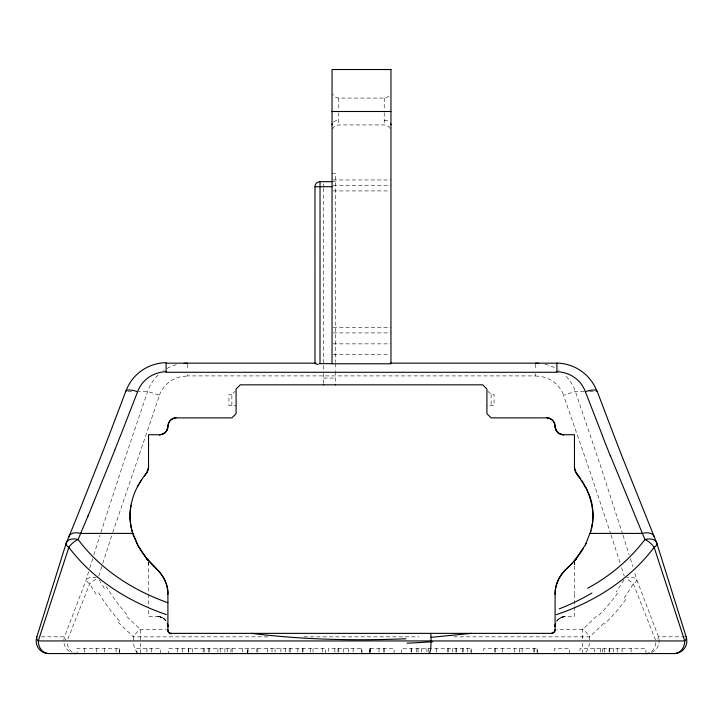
<?xml version="1.0" encoding="UTF-8"?>
<svg xmlns="http://www.w3.org/2000/svg" width="723" height="723" viewBox="0 0 723 723"><rect width="100%" height="100%" fill="white"/><g stroke="black" fill="none" stroke-linecap="round" stroke-linejoin="round"><path stroke-width="0.54" stroke-dasharray="3.62 2.71" d="M133.439 639.918L133.439 636.846A12.625 5.513 -48.4 0 1 140.307 629.39L166.182 629.39M140.307 639.918L140.307 629.39L125.666 615.463M574.595 562.639L574.46 564.32L575.02 560.985L574.46 564.32L574.541 563.036A10.104 10.104 0 0 0 574.46 564.32L574.46 593.384M574.46 564.32L574.595 562.63M88.631 571.766L86.2 579.71L64.51 636.809A12.625 12.58 90 0 0 70.953 652.327M89.742 568.133L92.689 558.608M93.827 554.921L100 535.264M98.744 576.095L102.079 565.558M100.886 532.471L123.082 464.049L147.619 391.486A42.088 42.061 -16 0 1 158.364 374.803M102.756 563.434L111.884 535.092M112.77 532.381L159.503 395.219L147.754 391.505L138.87 391.486M67.899 638.969L89.661 583.841A12.625 5.061 -29.2 0 1 96.927 578.734M623.877 579.954L616.213 592.01M556.927 621.202L559.069 618.599L562.584 616.873L574.46 616.529L574.46 594.315M332.517 129.182L334.008 126.905L336.294 125.404L338.771 124.934L384.229 124.934L386.706 125.404L388.992 126.905L390.483 129.182M624.311 598.12L633.339 583.841A12.625 3.805 -20.6 0 0 636.8 579.71L634.369 571.766M558.409 619.15L556.746 621.111A10.104 10.104 0 0 1 565.196 616.529L560.822 617.523M557.713 619.846L562.584 616.873M596.466 616.376L582.693 629.39L556.818 629.39M603.822 623.353L589.561 636.846L454.044 636.846M231.875 405.44L231.875 394.505L235.147 391.233M388.992 96.096L386.706 97.587L384.229 98.066L338.771 98.066L336.294 97.587L334.008 96.096L332.517 93.818M561.482 617.243L565.196 616.529M332.038 173.24L335.409 173.24L335.409 362.286M333.095 179.973L390.962 179.973M333.158 181.654L335.409 181.654M333.149 185.314L390.962 185.314M333.149 190.917L389.851 190.917M333.149 327.311L390.962 327.311M333.149 332.923L390.962 332.923M333.095 343.859L390.962 343.859M333.149 354.659L389.851 354.659M323.624 378.093L335.409 378.093M127.926 391.486L133.393 391.486M584.13 391.486L575.246 391.505L563.497 395.219L588.034 465.865L610.818 534.189M589.606 391.486L597.261 391.486M231.875 394.505L228.929 394.505L228.929 405.44L236.087 405.44M487.853 391.233L491.125 394.505L494.071 394.505L494.071 405.44L486.913 405.44M160.416 616.873L162.178 617.523L157.804 616.529A10.104 10.104 0 0 1 166.254 621.102L163.633 618.382L160.307 616.846L148.54 616.529L148.54 606.534M41.265 636.809L64.51 636.809A12.625 4.582 21 0 0 65.929 639.828M267.826 636.846L133.439 636.846L118.274 622.404M303.94 636.846L419.06 636.846M685.052 636.809L658.49 636.809A12.634 4.582 -21 0 1 657.071 639.828M157.804 616.529L161.518 617.243L165.287 619.846M163.018 617.984L166.073 621.202M96.141 594.333L89.661 583.841A12.625 3.805 20.6 0 1 86.2 579.71A12.625 5.459 16.9 0 1 96.141 577.785M104.329 588.332L99.982 581.4M99.214 580.117L99.602 580.759M655.562 640.108L633.339 583.841A12.625 5.061 29.2 0 0 626.073 578.734M611.116 535.101L620.244 563.434M621.59 567.672L624.256 576.095M623 535.264L629.173 554.921M622.702 534.333L599.918 464.049L575.381 391.486A42.088 42.07 74.7 0 0 564.943 375.083M630.311 558.608L632.806 566.669M148.405 562.63L148.54 564.32L147.971 560.976L148.54 564.32L148.54 593.384M148.405 562.639L148.54 564.274A10.104 10.104 0 0 0 148.468 563.063L148.54 564.22M645.946 653.565L645.946 648.522L579.973 648.522L579.973 653.565M631.062 648.522L631.062 652.562M622.051 648.522L622.051 653.565M617.189 648.522L617.189 652.562M613.664 648.522L613.664 653.565M609.381 648.522L609.381 653.565M609.091 648.522L609.091 653.565M604.527 648.522L604.527 653.565M602.304 648.522L602.304 653.565M600.479 648.522L600.479 653.565M594.604 648.522L594.604 653.565M589.561 639.918L589.561 636.846A12.625 5.513 48.4 0 0 582.693 629.39L582.693 639.918M582.693 643.244L582.693 652.679M569.489 653.565L569.489 648.522L554.342 648.522L554.342 653.565M537.225 653.565L537.225 648.522L483.678 648.522L483.678 653.565M537.09 648.522L537.09 653.565M535.571 364.067L535.571 370.068M535.571 373.601L535.571 375.915L187.429 375.915L187.429 373.601M534.731 648.522L534.731 653.565M533.827 648.522L533.827 653.565M522.078 648.522L522.078 653.565M519.584 648.522L519.584 653.565M514.505 648.522L514.505 652.562M502.358 648.522L502.358 653.565M495.553 648.522L495.553 653.565M494.785 648.522L494.785 653.565M491.125 394.505L491.125 405.44M471.17 653.565L471.17 648.522L401.636 648.522L401.636 653.565M471.035 648.522L471.035 653.565M467.772 648.522L467.772 653.565M463.091 648.522L463.091 653.565M462.828 648.522L462.828 653.565M456.168 648.522L456.168 653.565M456.023 648.522L456.023 653.565M452.643 648.522L452.643 653.565M448.45 648.522L448.45 652.562M447.293 648.522L447.293 653.565M436.303 648.522L436.303 653.565M428.73 648.522L428.73 652.562M426.913 648.522L426.913 653.565M421.563 648.522L421.563 653.565M418.039 648.522L418.039 653.565M416.782 648.522L416.782 653.565M411.378 648.522L411.378 653.565M411.116 648.522L411.116 653.565M394.134 653.565L394.134 648.522L369.706 648.522L369.706 653.565M384.519 648.522L384.519 653.565M384.229 98.03L384.229 110.258M384.229 112.761L384.229 124.962M383.687 648.522L383.687 653.565M378.988 648.522L378.988 653.565M370.275 648.522L370.275 653.565M369.968 648.522L369.968 653.565M369.842 648.522L369.842 653.565M361.979 653.565L361.979 648.522L328.332 648.522L328.332 653.565M361.5 648.522L361.5 653.565M353.104 648.522L353.104 653.565M348.396 648.522L348.396 653.565M343.479 648.522L343.479 653.565M338.771 98.03L338.771 110.258M338.771 112.761L338.771 124.962M338.78 648.522L338.78 653.565M337.948 648.522L337.948 653.565M335.409 363.38L335.409 370.185M335.409 371.279L335.409 383.696M334.866 648.522L334.866 653.565M325.721 653.565L325.721 648.522L168.757 648.522L168.757 653.565M323.624 183.913L323.624 187.302M323.624 188.432L323.624 364.546M323.624 365.63L323.624 372.444M323.624 373.538L323.624 384.826M322.322 648.522L322.322 653.565M313.032 648.522L313.032 653.565M310.565 648.522L310.565 653.565M303 648.522L303 652.562M302.585 648.522L302.585 653.565M297.885 648.522L297.885 653.565M290.194 648.522L290.194 653.565M289.137 648.522L289.137 653.565M285.495 648.522L285.495 653.565M280.876 648.522L280.876 653.565M275.047 648.522L275.047 653.565M272.002 648.522L272.002 653.565M267.293 648.522L267.293 653.565M257.84 648.522L257.84 653.565M256.846 648.522L256.846 653.565M248.079 648.522L248.079 653.565M242.693 648.522L242.693 653.565M232.146 648.522L232.146 653.565M230.971 648.522L230.971 653.565M227.185 648.522L227.185 653.565M224.934 648.522L224.934 653.565M220.226 648.522L220.226 653.565M217.912 648.522L217.912 653.565M209.787 648.522L209.787 653.565M208.513 648.522L208.513 653.565M204.202 648.522L204.202 653.565M203.154 648.522L203.154 653.565M192.661 648.522L192.661 653.565M188.405 648.522L188.405 652.562M188.269 648.522L188.269 653.565M187.429 364.067L187.429 370.068M182.214 648.522L182.214 653.565M177.506 648.522L177.506 653.565M160.506 653.565L160.506 648.522L136.475 648.522L136.475 653.565M151.622 648.522L151.622 653.565M148.54 594.315L148.54 605.856M146.923 648.522L146.923 653.565M140.307 643.244L140.307 652.679M119.494 653.565L119.494 648.522L77.054 648.522L77.054 653.565M119.358 648.522L119.358 653.565M116.096 648.522L116.096 653.565M104.347 648.522L104.347 653.565M96.774 648.522L96.774 652.562M84.627 648.522L84.627 653.565M163.497 370.637A42.088 42.061 -16 0 1 164.184 370.176M167.022 368.459A42.088 42.061 -16 0 1 178.545 364.157M651.658 652.48A12.634 12.58 -66.6 0 0 658.499 636.809L636.8 579.71A12.625 5.459 -16.9 0 0 626.859 577.785M544.952 364.238A42.088 42.07 74.7 0 1 555.625 368.251M558.472 369.932A42.088 42.07 74.7 0 1 559.159 370.393M159.403 395.183A29.39 29.318 -45 0 1 187.429 376.123M535.571 376.087A29.408 29.408 0 0 1 563.651 395.156M589.453 643.244A12.625 6.869 90 0 1 585.223 652.679M655.806 642.657A12.634 9.291 -90 0 1 650.655 652.3M72.128 652.155A12.625 9.291 90 0 1 67.266 643.244M137.777 652.679A12.625 6.869 90 0 1 133.547 643.244M625.937 599.412A248.983 222.982 46.9 0 1 604.482 624.039M617.677 593.158A234.74 211.676 46.7 0 1 597.053 616.99M119.512 621.12A249.363 219.503 -63.1 0 1 98.4 592.589M126.769 614.333A235.246 208.694 -63 0 1 106.362 586.787M384.229 120.307A6.733 4.401 0 0 1 389.453 121.934M333.547 121.934A6.733 4.401 0 0 1 338.771 120.307M247.429 653.565L247.429 648.522L247.393 653.565"/><path stroke-width="1.08" d="M574.469 467.519L574.46 434.722L563.515 434.722A8.441 8.396 -9.8 0 1 555.119 426.299A8.432 8.405 0 0 0 546.678 417.867L491.125 417.885L486.913 413.673L486.913 389.028L482.711 384.826L240.289 384.826L236.087 389.028L236.087 413.673L231.875 417.885L176.322 417.885A8.432 8.396 -9.8 0 0 167.917 426.299A8.414 8.414 0 0 1 159.485 434.722L148.54 434.722L148.531 467.573L146.661 472.905M555.092 630.004L555.092 594.279C554.893 583.289 560.894 573.104 569.263 566.308M590.492 532.435L592.616 522.096L592.932 513.493M555.499 623.795L555.092 626.633A10.104 10.104 0 0 1 555.49 623.85L555.644 623.353M575.58 559.358L585.386 544.844L591.007 530.601M602.485 435.734L585.377 391.685A12.625 3.705 -20.6 0 1 597.261 391.486L614.369 436.529A598.825 48.631 70.8 0 0 622.214 456.846L656.809 543.217L686.154 636.809A12.625 5.052 -17.1 0 1 684.744 640.94A12.625 10.474 -90 0 1 674.27 653.574L48.73 653.565A12.634 10.474 -90 0 1 38.256 640.94A12.625 5.052 17.1 0 1 36.846 636.809L66.191 543.217L68.812 536.9A458.418 37.225 -70.8 0 0 76.078 519.141L102.964 451.215A600.334 48.757 -70.8 0 0 108.631 436.529L125.739 391.486A12.625 3.705 20.6 0 1 137.623 391.685L120.515 435.734M114.858 450.068L87.962 516.195M147.546 559.954L138.247 546.001L132.806 533.411L80.696 533.411L78.084 539.53A12.625 6.769 -36.4 0 0 68.857 547.347L38.265 640.94L684.744 640.94L654.143 547.347A12.625 6.769 36.4 0 0 644.916 539.53L610.329 455.562M575.454 559.954L576.665 558.011A10.104 10.104 0 0 0 575.526 559.792M137.786 486.218L138.834 484.302M139.394 483.362L141.735 479.638M144.284 475.996C151.17 467.076 141.509 479.476 141.184 480.452C130.872 495.77 126.896 515.662 132.806 533.411M576.638 558.057L571.215 564.283M575.436 559.521L574.46 560.677M574.08 561.111L573.456 561.834M571.631 563.841L572.092 563.344M571.161 564.338L569.814 565.748M570.221 565.323L570.691 564.835M569.742 565.82L568.847 566.724M567.862 567.7L568.359 567.212M566.85 568.676L567.356 568.188M587.636 588.242C609.86 576.258 629.661 559.683 644.916 539.53A12.625 7.438 -22.6 0 1 656.809 543.217A12.625 3.895 -17.6 0 1 654.143 547.347C629.823 579.566 594.324 601.943 556.358 614.658M471.441 633.366L431.044 637.334L431.044 640.94A12.625 1.979 90 0 1 429.064 653.565M405.955 638.78C354.469 640.858 302.738 639.719 251.568 633.366M332.038 111.496L390.962 111.496M318.174 364.365A4.989 1.292 0.1 0 1 314.993 363.172L314.975 186.706A5.052 5.052 0 0 1 320.027 181.654L332.038 181.654M314.975 186.706L332.038 186.706M315.87 363.172L166.091 363.172L166.091 372.282L556.909 372.282L556.909 363.172L390.23 363.172M319.295 363.642L332.038 363.651M590.194 533.411L642.304 533.411A12.625 7.239 -22.4 0 1 654.188 536.9M171.27 633.366L551.73 633.366A3.516 2.756 -35 0 0 554.848 630.031M320 363.651L320.027 181.654M166.362 614.568C128.513 601.771 93.113 579.521 68.857 547.347A12.625 3.895 17.6 0 1 66.191 543.217A12.625 7.438 22.6 0 1 78.084 539.53C100.452 569.417 132.951 590.42 167.908 602.72M156.999 569.48L157.189 569.652A33.665 33.665 0 0 1 167.908 594.279L167.908 630.004M156.276 568.793L155.201 567.754M154.496 567.058L153.213 565.775M147.98 560.018L148.54 560.677A106.733 106.733 0 0 0 152.67 565.214M147.835 559.855L147.149 559.015M147.474 559.792A10.104 10.104 0 0 0 146.335 558.011C155.933 568.061 168.649 578.861 167.908 594.279M578.057 475.11L575.427 471.351L574.478 467.618M146.335 558.011L146.968 558.897M578.246 475.373L579.394 476.918M579.774 477.442L580.903 479.069M581.988 480.714L586.76 489.254L589.697 496.43M585.874 487.447L589.597 496.123M167.356 623.353L167.908 626.633A10.104 10.104 0 0 0 167.51 623.85M582.693 653.357L582.693 653.565A12.625 6.869 90 0 0 583.949 653.357M535.571 363.389L535.571 363.172A42.088 42.07 74.7 0 1 538.716 363.308M335.409 384.347L335.409 384.826M323.624 384.347L323.624 384.826M187.429 363.389L187.429 363.172A42.088 42.061 -16 0 0 184.184 363.344M140.307 653.357L140.307 653.565A12.625 6.869 90 0 1 139.051 653.357M556.909 363.054A43.046 41.771 13.5 0 1 596.99 391.577M556.918 371.758A30.655 29.48 -0.1 0 1 585.332 391.703M137.668 391.703A30.655 29.48 0.1 0 1 166.082 371.758M88.007 515.951A447.654 41.97 -70.7 0 1 80.75 533.158M68.812 536.9A12.625 7.239 22.4 0 1 80.696 533.411M48.73 653.565A12.625 12.58 90 0 1 36.846 636.809M125.82 391.523A43.046 42.196 -7.2 0 1 166.091 362.684M686.154 636.809A12.625 12.58 90 0 1 674.27 653.565M648.721 653.231A12.634 9.291 -90 0 1 646.597 653.565A12.634 12.58 -66.6 0 0 649.561 653.203M74.713 653.357A12.625 9.291 90 0 0 76.403 653.565A12.625 12.58 90 0 1 73.728 653.276M430.655 633.366A12.625 1.97 85.8 0 1 431.044 637.334M432.779 641.663A400.018 177.289 0.4 0 1 407.067 643.181M120.542 435.445A589.444 54.008 -70.6 0 1 114.894 449.769M610.402 456.068A587.672 54.08 70.6 0 1 602.539 436.204M591.893 593.041A264.139 212.924 21.9 0 1 559.168 608.902M589.308 496.168A79.358 64.654 18.5 0 1 592.77 513.484M576.195 473.592A92.924 76.936 14.4 0 1 585.485 487.564M576.665 473.339A10.104 10.104 0 0 1 574.46 467.031M148.54 467.031A10.104 10.104 0 0 1 146.335 473.339M563.515 434.722A8.414 8.414 0 0 1 555.092 426.299M563.497 434.894A8.803 8.107 0 0 1 555.336 426.317M167.89 426.299A8.441 8.387 0 0 1 159.485 434.722M555.21 630.013A3.606 3.217 -90 0 1 551.739 633.231M555.092 594.279A33.674 33.674 0 0 1 565.811 569.652M171.261 633.221A3.606 3.226 -88.2 0 1 167.772 630.013M171.243 633.836A3.516 3.38 0 0 1 167.944 630.004M146.371 557.984A95.662 90.375 -25.2 0 1 137.515 544.708L133.403 535.219A66.643 62.982 -26.8 0 1 130.059 518.391M130.104 518.391A61.627 58.283 -26.1 0 1 130.971 505.404M589.878 496.376A63.136 59.846 24.2 0 1 591.55 528.748M583.063 548.929A88.278 83.425 27.1 0 1 576.602 557.966M586.163 543.389A88.278 83.425 27.1 0 1 585.431 544.799M546.696 417.686A8.766 8.134 2 0 1 554.884 426.29M167.655 426.317A8.803 8.161 2 0 1 159.503 434.948M168.116 426.29A8.766 8.188 0 0 1 176.304 417.632M332.038 124.708A6.733 4.401 0 0 1 332.155 123.904M390.845 123.904A6.733 4.401 0 0 1 390.962 124.708M390.962 69.525L332.038 69.525L332.038 363.777L390.962 363.777L390.962 69.435"/></g></svg>
